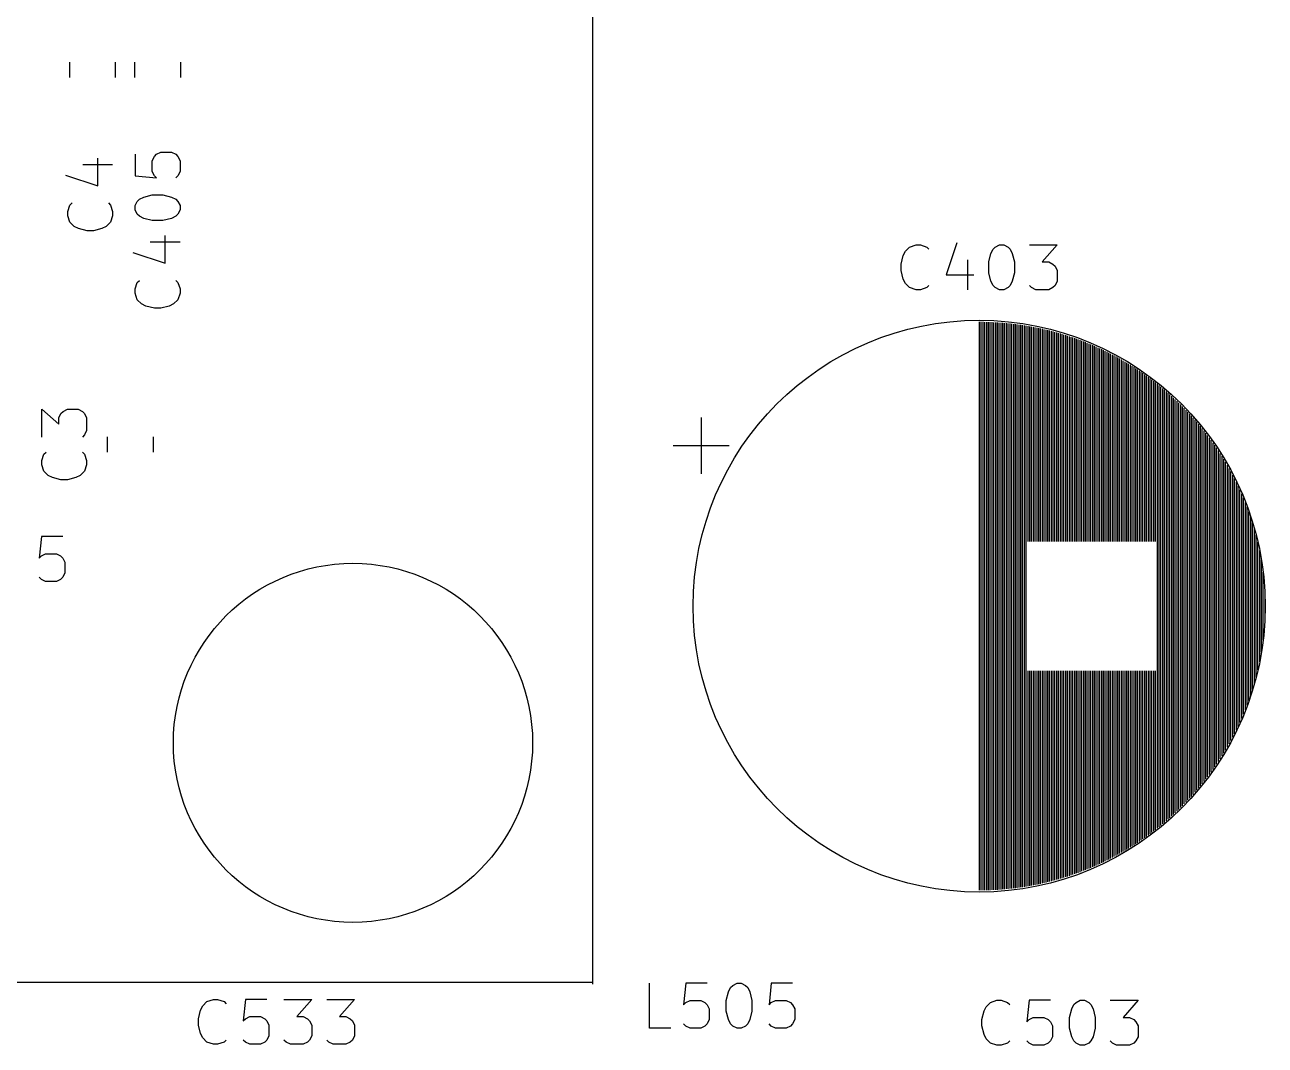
# Model space of a CAD drawing. Extents: x 51 to 209, y -132 to -32.
# Drawn here: x 181.56 to 209.19, y -101.12 to -78.38 of the extents above; entities that cross this region are included whole.
import ezdxf

# ---------------------------------------------------------------- set-up
doc = ezdxf.new("R2010")
doc.units = 0
doc.layers.add('BLACK', color=7, linetype='CONTINUOUS')

msp = doc.modelspace()

# ---------------------------------------------------------------- linework, layer by layer
at = {"layer": 'BLACK', "linetype": 'CONTINUOUS'}
for p, q in [((194.205, -62.845), (194.205, -99.755)), ((182.556, -79.2127), (182.556, -79.5553)), ((183.576, -79.2127), (183.576, -79.5553)), ((184.006, -79.2127), (184.006, -79.5553)), ((185.026, -79.2127), (185.026, -79.5553)), ((183.185, -81.9697), (183.185, -81.3507)), ((184.018, -81.2685), (184.018, -81.7447)), ((184.399, -81.4114), (184.447, -81.3161)), ((184.399, -81.6495), (184.399, -81.4114)), ((184.447, -81.3161), (184.495, -81.2685)), ((184.495, -81.2685), (184.59, -81.2209)), ((184.59, -81.2209), (184.828, -81.2209)), ((184.828, -81.2209), (184.923, -81.2685)), ((184.923, -81.2685), (184.971, -81.3161)), ((184.971, -81.3161), (185.018, -81.4114)), ((185.018, -81.4114), (185.018, -81.6495)), ((182.471, -81.7316), (183.185, -81.9697)), ((182.852, -81.4935), (183.518, -81.4935)), ((184.018, -81.7447), (184.495, -81.7923)), ((184.447, -81.7447), (184.399, -81.6495)), ((184.495, -81.7923), (184.447, -81.7447)), ((184.971, -81.7447), (184.923, -81.7923)), ((185.018, -81.6495), (184.971, -81.7447)), ((184.018, -82.4114), (184.066, -82.3161)), ((184.066, -82.3161), (184.114, -82.2685)), ((184.114, -82.2685), (184.209, -82.2209)), ((184.209, -82.2209), (184.399, -82.1733)), ((184.399, -82.1733), (184.637, -82.1733)), ((184.637, -82.1733), (184.828, -82.2209)), ((184.828, -82.2209), (184.923, -82.2685)), ((184.923, -82.2685), (184.971, -82.3161)), ((184.971, -82.3161), (185.018, -82.4114)), ((182.518, -82.5411), (182.566, -82.3983)), ((182.518, -82.6364), (182.518, -82.5411)), ((182.566, -82.3983), (182.614, -82.3507)), ((183.423, -82.3507), (183.471, -82.3983)), ((183.471, -82.3983), (183.518, -82.5411)), ((183.518, -82.5411), (183.518, -82.6364)), ((184.018, -82.5066), (184.018, -82.4114)), ((184.066, -82.6019), (184.018, -82.5066)), ((185.018, -82.5066), (184.971, -82.6019)), ((185.018, -82.4114), (185.018, -82.5066)), ((182.566, -82.7792), (182.518, -82.6364)), ((182.661, -82.8745), (182.566, -82.7792)), ((183.471, -82.7792), (183.376, -82.8745)), ((183.518, -82.6364), (183.471, -82.7792)), ((184.114, -82.6495), (184.066, -82.6019)), ((184.209, -82.6971), (184.114, -82.6495)), ((184.399, -82.7447), (184.209, -82.6971)), ((184.637, -82.7447), (184.399, -82.7447)), ((184.828, -82.6971), (184.637, -82.7447)), ((184.923, -82.6495), (184.828, -82.6971)), ((184.971, -82.6019), (184.923, -82.6495)), ((182.756, -82.9221), (182.661, -82.8745)), ((182.947, -82.9697), (182.756, -82.9221)), ((183.09, -82.9697), (182.947, -82.9697)), ((183.28, -82.9221), (183.09, -82.9697)), ((183.376, -82.8745), (183.28, -82.9221)), ((184.685, -83.6971), (184.685, -83.078)), ((184.352, -83.2209), (185.018, -83.2209)), ((201.173, -83.4292), (201.268, -83.334)), ((201.268, -83.334), (201.411, -83.2864)), ((201.411, -83.2864), (201.506, -83.2864)), ((201.506, -83.2864), (201.649, -83.334)), ((201.649, -83.334), (201.697, -83.3816)), ((202.316, -83.2388), (202.078, -83.953)), ((203.078, -83.4769), (203.126, -83.3816)), ((203.126, -83.3816), (203.173, -83.334)), ((203.173, -83.334), (203.268, -83.2864)), ((203.268, -83.2864), (203.364, -83.2864)), ((203.364, -83.2864), (203.459, -83.334)), ((203.459, -83.334), (203.506, -83.3816)), ((203.506, -83.3816), (203.554, -83.4769)), ((203.935, -83.2864), (204.554, -83.2864)), ((204.554, -83.2864), (204.221, -83.6673)), ((183.971, -83.459), (184.685, -83.6971)), ((201.078, -83.715), (201.126, -83.5245)), ((201.126, -83.5245), (201.173, -83.4292)), ((202.554, -83.6197), (202.554, -84.2864)), ((203.03, -83.6673), (203.078, -83.4769)), ((203.03, -83.9054), (203.03, -83.6673)), ((203.554, -83.4769), (203.602, -83.6673)), ((203.602, -83.6673), (203.602, -83.9054)), ((204.221, -83.6673), (204.364, -83.6673)), ((204.364, -83.6673), (204.459, -83.715)), ((201.078, -83.8578), (201.078, -83.715)), ((201.126, -84.0483), (201.078, -83.8578)), ((202.078, -83.953), (202.697, -83.953)), ((203.078, -84.0959), (203.03, -83.9054)), ((203.602, -83.9054), (203.554, -84.0959)), ((204.459, -83.715), (204.506, -83.7626)), ((204.506, -83.7626), (204.554, -83.8578)), ((204.554, -83.8578), (204.554, -84.0959)), ((184.018, -84.2685), (184.066, -84.1257)), ((184.066, -84.1257), (184.114, -84.078)), ((184.923, -84.078), (184.971, -84.1257)), ((184.971, -84.1257), (185.018, -84.2685)), ((201.173, -84.1435), (201.126, -84.0483)), ((201.268, -84.2388), (201.173, -84.1435)), ((201.411, -84.2864), (201.268, -84.2388)), ((201.649, -84.2388), (201.506, -84.2864)), ((201.697, -84.1911), (201.649, -84.2388)), ((203.126, -84.1911), (203.078, -84.0959)), ((203.173, -84.2388), (203.126, -84.1911)), ((203.268, -84.2864), (203.173, -84.2388)), ((203.459, -84.2388), (203.364, -84.2864)), ((203.506, -84.1911), (203.459, -84.2388)), ((203.554, -84.0959), (203.506, -84.1911)), ((203.983, -84.2388), (203.935, -84.1911)), ((204.078, -84.2864), (203.983, -84.2388)), ((204.459, -84.2388), (204.364, -84.2864)), ((204.506, -84.1911), (204.459, -84.2388)), ((204.554, -84.0959), (204.506, -84.1911)), ((184.018, -84.3638), (184.018, -84.2685)), ((184.066, -84.5066), (184.018, -84.3638)), ((184.161, -84.6019), (184.066, -84.5066)), ((184.971, -84.5066), (184.876, -84.6019)), ((185.018, -84.3638), (184.971, -84.5066)), ((185.018, -84.2685), (185.018, -84.3638)), ((201.506, -84.2864), (201.411, -84.2864)), ((203.364, -84.2864), (203.268, -84.2864)), ((204.364, -84.2864), (204.078, -84.2864)), ((184.256, -84.6495), (184.161, -84.6019)), ((184.447, -84.6971), (184.256, -84.6495)), ((184.59, -84.6971), (184.447, -84.6971)), ((184.78, -84.6495), (184.59, -84.6971)), ((184.876, -84.6019), (184.78, -84.6495)), ((202.816, -85.004), (202.816, -97.664)), ((202.856, -85.004), (202.856, -97.664)), ((202.896, -85.004), (202.896, -97.664)), ((202.936, -85.005), (202.936, -97.663)), ((202.976, -85.006), (202.976, -97.662)), ((203.016, -85.007), (203.016, -97.661)), ((203.056, -85.008), (203.056, -97.66)), ((203.096, -85.01), (203.096, -97.658)), ((203.136, -85.012), (203.136, -97.656)), ((203.176, -85.014), (203.176, -97.654)), ((203.216, -85.016), (203.216, -97.652)), ((203.256, -85.019), (203.256, -97.649)), ((203.296, -85.022), (203.296, -97.646)), ((203.336, -85.025), (203.336, -97.643)), ((203.376, -85.028), (203.376, -97.64)), ((203.416, -85.032), (203.416, -97.636)), ((203.456, -85.036), (203.456, -97.632)), ((203.496, -85.04), (203.496, -97.628)), ((203.537, -85.044), (203.537, -97.624)), ((203.577, -85.049), (203.577, -97.619)), ((203.617, -85.054), (203.617, -97.614)), ((203.657, -85.059), (203.657, -97.609)), ((203.697, -85.065), (203.697, -97.603)), ((203.737, -85.07), (203.737, -97.598)), ((203.777, -85.076), (203.777, -97.592)), ((203.817, -85.082), (203.817, -97.586)), ((203.857, -85.089), (203.857, -97.579)), ((203.897, -85.096), (203.897, -89.894)), ((203.937, -85.103), (203.937, -89.894)), ((203.977, -85.11), (203.977, -89.894)), ((204.017, -85.118), (204.017, -89.894)), ((204.057, -85.125), (204.057, -89.894)), ((204.097, -85.133), (204.097, -89.894)), ((204.137, -85.142), (204.137, -89.894)), ((204.177, -85.15), (204.177, -89.894)), ((204.217, -85.159), (204.217, -89.894)), ((204.257, -85.168), (204.257, -89.894)), ((204.297, -85.178), (204.297, -89.894)), ((204.337, -85.188), (204.337, -89.894)), ((204.377, -85.197), (204.377, -89.894)), ((204.417, -85.208), (204.417, -89.894)), ((204.457, -85.218), (204.457, -89.894)), ((204.497, -85.229), (204.497, -89.894)), ((204.537, -85.24), (204.537, -89.894)), ((204.577, -85.251), (204.577, -89.894)), ((204.617, -85.263), (204.617, -89.894)), ((204.657, -85.275), (204.657, -89.894)), ((204.697, -85.287), (204.697, -89.894)), ((204.737, -85.3), (204.737, -89.894)), ((204.777, -85.313), (204.777, -89.894)), ((204.817, -85.326), (204.817, -89.894)), ((204.857, -85.339), (204.857, -89.894)), ((204.897, -85.353), (204.897, -89.894)), ((204.937, -85.367), (204.937, -89.894)), ((204.977, -85.381), (204.977, -89.894)), ((205.017, -85.395), (205.017, -89.894)), ((205.057, -85.41), (205.057, -89.894)), ((205.097, -85.426), (205.097, -89.894)), ((205.137, -85.441), (205.137, -89.894)), ((205.177, -85.457), (205.177, -89.894)), ((205.217, -85.473), (205.217, -89.894)), ((205.257, -85.489), (205.257, -89.894)), ((205.297, -85.506), (205.297, -89.894)), ((205.337, -85.523), (205.337, -89.894)), ((205.377, -85.541), (205.377, -89.894)), ((205.417, -85.558), (205.417, -89.894)), ((205.457, -85.576), (205.457, -89.894)), ((205.497, -85.595), (205.497, -89.894)), ((205.537, -85.613), (205.537, -89.894)), ((205.577, -85.632), (205.577, -89.894)), ((205.617, -85.652), (205.617, -89.894)), ((205.657, -85.672), (205.657, -89.894)), ((205.697, -85.692), (205.697, -89.894)), ((205.737, -85.712), (205.737, -89.894)), ((205.777, -85.733), (205.777, -89.894)), ((205.817, -85.754), (205.817, -89.894)), ((205.857, -85.776), (205.857, -89.894)), ((205.897, -85.798), (205.897, -89.894)), ((205.937, -85.82), (205.937, -89.894)), ((205.977, -85.843), (205.977, -89.894)), ((206.017, -85.866), (206.017, -89.894)), ((206.057, -85.889), (206.057, -89.894)), ((206.097, -85.913), (206.097, -89.894)), ((206.137, -85.937), (206.137, -89.894)), ((206.177, -85.962), (206.177, -89.894)), ((206.217, -85.987), (206.217, -89.894)), ((206.257, -86.012), (206.257, -89.894)), ((206.297, -86.038), (206.297, -89.894)), ((206.337, -86.064), (206.337, -89.894)), ((206.377, -86.091), (206.377, -89.894)), ((206.417, -86.118), (206.417, -89.894)), ((206.457, -86.146), (206.457, -89.894)), ((206.497, -86.174), (206.497, -89.894)), ((206.537, -86.203), (206.537, -89.894)), ((206.577, -86.232), (206.577, -89.894)), ((206.617, -86.261), (206.617, -89.894)), ((206.657, -86.291), (206.657, -89.894)), ((206.697, -86.322), (206.697, -89.894)), ((206.737, -86.352), (206.737, -89.894)), ((206.777, -86.384), (206.777, -96.284)), ((206.817, -86.416), (206.817, -96.252)), ((206.857, -86.449), (206.857, -96.219)), ((206.897, -86.482), (206.897, -96.186)), ((206.937, -86.515), (206.937, -96.153)), ((206.977, -86.549), (206.977, -96.119)), ((207.017, -86.584), (207.017, -96.084)), ((207.057, -86.62), (207.057, -96.048)), ((207.097, -86.656), (207.097, -96.012)), ((207.137, -86.692), (207.137, -95.976)), ((207.177, -86.729), (207.177, -95.939)), ((181.938, -87.5673), (181.938, -86.9483)), ((181.938, -86.9483), (182.319, -87.2816)), ((182.367, -87.0435), (182.415, -86.9959)), ((182.415, -86.9959), (182.51, -86.9483)), ((182.51, -86.9483), (182.748, -86.9483)), ((182.748, -86.9483), (182.843, -86.9959)), ((182.843, -86.9959), (182.891, -87.0435)), ((207.217, -86.767), (207.217, -95.901)), ((207.257, -86.806), (207.257, -95.862)), ((207.297, -86.845), (207.297, -95.823)), ((207.337, -86.885), (207.337, -95.783)), ((207.377, -86.926), (207.377, -95.742)), ((207.417, -86.967), (207.417, -95.701)), ((207.457, -87.009), (207.457, -95.659)), ((182.319, -87.1388), (182.367, -87.0435)), ((182.319, -87.2816), (182.319, -87.1388)), ((182.891, -87.0435), (182.938, -87.1388)), ((182.938, -87.1388), (182.938, -87.4245)), ((196.624, -87.134), (196.624, -88.384)), ((207.497, -87.052), (207.497, -95.616)), ((207.537, -87.096), (207.537, -95.572)), ((207.577, -87.14), (207.577, -95.528)), ((207.617, -87.186), (207.617, -95.482)), ((207.657, -87.232), (207.657, -95.436)), ((207.697, -87.279), (207.697, -95.389)), ((182.891, -87.5197), (182.843, -87.5673)), ((182.938, -87.4245), (182.891, -87.5197)), ((183.406, -87.9053), (183.406, -87.5627)), ((184.426, -87.9053), (184.426, -87.5627)), ((207.737, -87.327), (207.737, -95.341)), ((207.777, -87.377), (207.777, -95.291)), ((207.817, -87.427), (207.817, -95.241)), ((207.857, -87.478), (207.857, -95.19)), ((207.897, -87.53), (207.897, -95.138)), ((195.999, -87.759), (197.249, -87.759)), ((207.937, -87.584), (207.937, -95.084)), ((207.977, -87.638), (207.977, -95.03)), ((208.017, -87.694), (208.017, -94.974)), ((208.057, -87.751), (208.057, -94.917)), ((208.097, -87.81), (208.097, -94.858)), ((181.938, -88.0911), (181.986, -87.9483)), ((181.938, -88.1864), (181.938, -88.0911)), ((181.986, -87.9483), (182.034, -87.9007)), ((182.843, -87.9007), (182.891, -87.9483)), ((182.891, -87.9483), (182.938, -88.0911)), ((182.938, -88.0911), (182.938, -88.1864)), ((208.137, -87.87), (208.137, -94.798)), ((208.177, -87.932), (208.177, -94.736)), ((208.217, -87.995), (208.217, -94.673)), ((208.257, -88.059), (208.257, -94.609)), ((181.986, -88.3292), (181.938, -88.1864)), ((182.081, -88.4245), (181.986, -88.3292)), ((182.891, -88.3292), (182.796, -88.4245)), ((182.938, -88.1864), (182.891, -88.3292)), ((208.297, -88.126), (208.297, -94.542)), ((208.337, -88.194), (208.337, -94.474)), ((208.377, -88.265), (208.377, -94.403)), ((208.417, -88.338), (208.417, -94.33)), ((182.176, -88.4721), (182.081, -88.4245)), ((182.367, -88.5197), (182.176, -88.4721)), ((182.51, -88.5197), (182.367, -88.5197)), ((182.7, -88.4721), (182.51, -88.5197)), ((182.796, -88.4245), (182.7, -88.4721)), ((208.457, -88.413), (208.457, -94.255)), ((208.497, -88.49), (208.497, -94.178)), ((208.537, -88.57), (208.537, -94.098)), ((208.577, -88.653), (208.577, -94.015)), ((208.617, -88.74), (208.617, -93.928)), ((208.657, -88.83), (208.657, -93.838)), ((208.697, -88.924), (208.697, -93.744)), ((208.737, -89.022), (208.737, -93.646)), ((208.777, -89.125), (208.777, -93.543)), ((208.817, -89.234), (208.817, -93.434)), ((208.857, -89.35), (208.857, -93.318)), ((208.897, -89.473), (208.897, -93.195)), ((208.937, -89.606), (208.937, -93.062)), ((208.977, -89.751), (208.977, -92.917)), ((181.93, -89.7864), (181.883, -90.2626)), ((182.406, -89.7864), (181.93, -89.7864)), ((209.017, -89.912), (209.017, -92.756)), ((181.883, -90.2626), (181.93, -90.215)), ((181.93, -90.215), (182.026, -90.1673)), ((182.026, -90.1673), (182.264, -90.1673)), ((182.264, -90.1673), (182.359, -90.215)), ((182.359, -90.215), (182.406, -90.2626)), ((182.406, -90.2626), (182.454, -90.3578)), ((209.057, -90.093), (209.057, -92.575)), ((209.097, -90.306), (209.097, -92.362)), ((182.454, -90.5959), (182.406, -90.6911)), ((182.454, -90.3578), (182.454, -90.5959)), ((209.137, -90.577), (209.137, -92.091)), ((181.93, -90.7388), (181.883, -90.6911)), ((182.026, -90.7864), (181.93, -90.7388)), ((182.264, -90.7864), (182.026, -90.7864)), ((182.359, -90.7388), (182.264, -90.7864)), ((182.406, -90.6911), (182.359, -90.7388)), ((209.177, -91.017), (209.177, -91.651)), ((203.897, -92.774), (203.897, -97.572)), ((203.937, -92.774), (203.937, -97.565)), ((203.977, -92.774), (203.977, -97.558)), ((204.017, -92.774), (204.017, -97.55)), ((204.057, -92.774), (204.057, -97.543)), ((204.097, -92.774), (204.097, -97.535)), ((204.137, -92.774), (204.137, -97.526)), ((204.177, -92.774), (204.177, -97.518)), ((204.217, -92.774), (204.217, -97.509)), ((204.257, -92.774), (204.257, -97.5)), ((204.297, -92.774), (204.297, -97.49)), ((204.337, -92.774), (204.337, -97.48)), ((204.377, -92.774), (204.377, -97.471)), ((204.417, -92.774), (204.417, -97.46)), ((204.457, -92.774), (204.457, -97.45)), ((204.497, -92.774), (204.497, -97.439)), ((204.537, -92.774), (204.537, -97.428)), ((204.577, -92.774), (204.577, -97.417)), ((204.617, -92.774), (204.617, -97.405)), ((204.657, -92.774), (204.657, -97.393)), ((204.697, -92.774), (204.697, -97.381)), ((204.737, -92.774), (204.737, -97.368)), ((204.777, -92.774), (204.777, -97.355)), ((204.817, -92.774), (204.817, -97.342)), ((204.857, -92.774), (204.857, -97.329)), ((204.897, -92.774), (204.897, -97.315)), ((204.937, -92.774), (204.937, -97.301)), ((204.977, -92.774), (204.977, -97.287)), ((205.017, -92.774), (205.017, -97.273)), ((205.057, -92.774), (205.057, -97.258)), ((205.097, -92.774), (205.097, -97.242)), ((205.137, -92.774), (205.137, -97.227)), ((205.177, -92.774), (205.177, -97.211)), ((205.217, -92.774), (205.217, -97.195)), ((205.257, -92.774), (205.257, -97.179)), ((205.297, -92.774), (205.297, -97.162)), ((205.337, -92.774), (205.337, -97.145)), ((205.377, -92.774), (205.377, -97.127)), ((205.417, -92.774), (205.417, -97.11)), ((205.457, -92.774), (205.457, -97.092)), ((205.497, -92.774), (205.497, -97.073)), ((205.537, -92.774), (205.537, -97.055)), ((205.577, -92.774), (205.577, -97.036)), ((205.617, -92.774), (205.617, -97.016)), ((205.657, -92.774), (205.657, -96.996)), ((205.697, -92.774), (205.697, -96.976)), ((205.737, -92.774), (205.737, -96.956)), ((205.777, -92.774), (205.777, -96.935)), ((205.817, -92.774), (205.817, -96.914)), ((205.857, -92.774), (205.857, -96.892)), ((205.897, -92.774), (205.897, -96.87)), ((205.937, -92.774), (205.937, -96.848)), ((205.977, -92.774), (205.977, -96.825)), ((206.017, -92.774), (206.017, -96.802)), ((206.057, -92.774), (206.057, -96.779)), ((206.097, -92.774), (206.097, -96.755)), ((206.137, -92.774), (206.137, -96.731)), ((206.177, -92.774), (206.177, -96.706)), ((206.217, -92.774), (206.217, -96.681)), ((206.257, -92.774), (206.257, -96.656)), ((206.297, -92.774), (206.297, -96.63)), ((206.337, -92.774), (206.337, -96.604)), ((206.377, -92.774), (206.377, -96.577)), ((206.417, -92.774), (206.417, -96.55)), ((206.457, -92.774), (206.457, -96.522)), ((206.497, -92.774), (206.497, -96.494)), ((206.537, -92.774), (206.537, -96.465)), ((206.577, -92.774), (206.577, -96.436)), ((206.617, -92.774), (206.617, -96.407)), ((206.657, -92.774), (206.657, -96.377)), ((206.697, -92.774), (206.697, -96.346)), ((206.737, -92.774), (206.737, -96.316)), ((136.295, -99.715), (194.205, -99.715)), ((195.471, -100.736), (195.471, -99.7364)), ((196.28, -99.7364), (196.233, -100.213)), ((196.756, -99.7364), (196.28, -99.7364)), ((197.185, -100.117), (197.233, -99.9269)), ((197.233, -99.9269), (197.28, -99.8316)), ((197.28, -99.8316), (197.328, -99.784)), ((197.328, -99.784), (197.423, -99.7364)), ((197.423, -99.7364), (197.518, -99.7364)), ((197.518, -99.7364), (197.614, -99.784)), ((197.614, -99.784), (197.661, -99.8316)), ((197.661, -99.8316), (197.709, -99.9269)), ((197.709, -99.9269), (197.756, -100.117)), ((198.185, -99.7364), (198.137, -100.213)), ((198.661, -99.7364), (198.185, -99.7364)), ((185.476, -100.334), (185.523, -100.239)), ((185.523, -100.239), (185.618, -100.144)), ((185.618, -100.144), (185.761, -100.096)), ((185.761, -100.096), (185.856, -100.096)), ((185.856, -100.096), (185.999, -100.144)), ((185.999, -100.144), (186.047, -100.192)), ((186.476, -100.096), (186.428, -100.573)), ((186.952, -100.096), (186.476, -100.096)), ((187.333, -100.096), (187.952, -100.096)), ((187.952, -100.096), (187.618, -100.477)), ((188.285, -100.096), (188.904, -100.096)), ((188.904, -100.096), (188.571, -100.477)), ((196.233, -100.213), (196.28, -100.165)), ((196.28, -100.165), (196.376, -100.117)), ((196.376, -100.117), (196.614, -100.117)), ((196.614, -100.117), (196.709, -100.165)), ((196.709, -100.165), (196.756, -100.213)), ((196.756, -100.213), (196.804, -100.308)), ((197.185, -100.355), (197.185, -100.117)), ((197.756, -100.117), (197.756, -100.355)), ((198.137, -100.213), (198.185, -100.165)), ((198.185, -100.165), (198.28, -100.117)), ((198.28, -100.117), (198.518, -100.117)), ((198.518, -100.117), (198.614, -100.165)), ((198.614, -100.165), (198.661, -100.213)), ((198.661, -100.213), (198.709, -100.308)), ((202.926, -100.354), (202.973, -100.259)), ((202.973, -100.259), (203.068, -100.164)), ((203.068, -100.164), (203.211, -100.116)), ((203.211, -100.116), (203.306, -100.116)), ((203.306, -100.116), (203.449, -100.164)), ((203.449, -100.164), (203.497, -100.212)), ((203.926, -100.116), (203.878, -100.593)), ((204.402, -100.116), (203.926, -100.116)), ((204.878, -100.307), (204.926, -100.212)), ((204.926, -100.212), (204.973, -100.164)), ((204.973, -100.164), (205.068, -100.116)), ((205.068, -100.116), (205.164, -100.116)), ((205.164, -100.116), (205.259, -100.164)), ((205.259, -100.164), (205.306, -100.212)), ((205.306, -100.212), (205.354, -100.307)), ((205.735, -100.116), (206.354, -100.116)), ((206.354, -100.116), (206.021, -100.497)), ((185.428, -100.525), (185.476, -100.334)), ((185.428, -100.668), (185.428, -100.525)), ((186.428, -100.573), (186.476, -100.525)), ((186.476, -100.525), (186.571, -100.477)), ((186.571, -100.477), (186.809, -100.477)), ((186.809, -100.477), (186.904, -100.525)), ((186.904, -100.525), (186.952, -100.573)), ((187.618, -100.477), (187.761, -100.477)), ((187.761, -100.477), (187.856, -100.525)), ((187.856, -100.525), (187.904, -100.573)), ((188.571, -100.477), (188.714, -100.477)), ((188.714, -100.477), (188.809, -100.525)), ((188.809, -100.525), (188.856, -100.573)), ((196.804, -100.546), (196.756, -100.641)), ((196.804, -100.308), (196.804, -100.546)), ((197.233, -100.546), (197.185, -100.355)), ((197.28, -100.641), (197.233, -100.546)), ((197.709, -100.546), (197.661, -100.641)), ((197.756, -100.355), (197.709, -100.546)), ((198.709, -100.546), (198.661, -100.641)), ((198.709, -100.308), (198.709, -100.546)), ((202.878, -100.545), (202.926, -100.354)), ((202.878, -100.688), (202.878, -100.545)), ((203.878, -100.593), (203.926, -100.545)), ((203.926, -100.545), (204.021, -100.497)), ((204.021, -100.497), (204.259, -100.497)), ((204.259, -100.497), (204.354, -100.545)), ((204.354, -100.545), (204.402, -100.593)), ((204.83, -100.497), (204.878, -100.307)), ((204.83, -100.735), (204.83, -100.497)), ((205.354, -100.307), (205.402, -100.497)), ((205.402, -100.497), (205.402, -100.735)), ((206.021, -100.497), (206.164, -100.497)), ((206.164, -100.497), (206.259, -100.545)), ((206.259, -100.545), (206.306, -100.593)), ((185.476, -100.858), (185.428, -100.668)), ((186.952, -100.573), (186.999, -100.668)), ((186.999, -100.668), (186.999, -100.906)), ((187.904, -100.573), (187.952, -100.668)), ((187.952, -100.668), (187.952, -100.906)), ((188.856, -100.573), (188.904, -100.668)), ((188.904, -100.668), (188.904, -100.906)), ((195.947, -100.736), (195.471, -100.736)), ((196.28, -100.689), (196.233, -100.641)), ((196.376, -100.736), (196.28, -100.689)), ((196.614, -100.736), (196.376, -100.736)), ((196.709, -100.689), (196.614, -100.736)), ((196.756, -100.641), (196.709, -100.689)), ((197.328, -100.689), (197.28, -100.641)), ((197.423, -100.736), (197.328, -100.689)), ((197.518, -100.736), (197.423, -100.736)), ((197.614, -100.689), (197.518, -100.736)), ((197.661, -100.641), (197.614, -100.689)), ((198.185, -100.689), (198.137, -100.641)), ((198.28, -100.736), (198.185, -100.689)), ((198.518, -100.736), (198.28, -100.736)), ((198.614, -100.689), (198.518, -100.736)), ((198.661, -100.641), (198.614, -100.689)), ((202.926, -100.878), (202.878, -100.688)), ((204.402, -100.593), (204.449, -100.688)), ((204.449, -100.688), (204.449, -100.926)), ((204.878, -100.926), (204.83, -100.735)), ((205.402, -100.735), (205.354, -100.926)), ((206.306, -100.593), (206.354, -100.688)), ((206.354, -100.688), (206.354, -100.926)), ((185.523, -100.954), (185.476, -100.858)), ((185.618, -101.049), (185.523, -100.954)), ((185.761, -101.096), (185.618, -101.049)), ((185.856, -101.096), (185.761, -101.096)), ((185.999, -101.049), (185.856, -101.096)), ((186.047, -101.001), (185.999, -101.049)), ((186.476, -101.049), (186.428, -101.001)), ((186.571, -101.096), (186.476, -101.049)), ((186.809, -101.096), (186.571, -101.096)), ((186.904, -101.049), (186.809, -101.096)), ((186.952, -101.001), (186.904, -101.049)), ((186.999, -100.906), (186.952, -101.001)), ((187.38, -101.049), (187.333, -101.001)), ((187.476, -101.096), (187.38, -101.049)), ((187.761, -101.096), (187.476, -101.096)), ((187.856, -101.049), (187.761, -101.096)), ((187.904, -101.001), (187.856, -101.049)), ((187.952, -100.906), (187.904, -101.001)), ((188.333, -101.049), (188.285, -101.001)), ((188.428, -101.096), (188.333, -101.049)), ((188.714, -101.096), (188.428, -101.096)), ((188.809, -101.049), (188.714, -101.096)), ((188.856, -101.001), (188.809, -101.049)), ((188.904, -100.906), (188.856, -101.001)), ((202.973, -100.974), (202.926, -100.878)), ((203.068, -101.069), (202.973, -100.974)), ((203.211, -101.116), (203.068, -101.069)), ((203.449, -101.069), (203.306, -101.116)), ((203.497, -101.021), (203.449, -101.069)), ((203.926, -101.069), (203.878, -101.021)), ((204.021, -101.116), (203.926, -101.069)), ((204.354, -101.069), (204.259, -101.116)), ((204.402, -101.021), (204.354, -101.069)), ((204.449, -100.926), (204.402, -101.021)), ((204.926, -101.021), (204.878, -100.926)), ((204.973, -101.069), (204.926, -101.021)), ((205.068, -101.116), (204.973, -101.069)), ((205.259, -101.069), (205.164, -101.116)), ((205.306, -101.021), (205.259, -101.069)), ((205.354, -100.926), (205.306, -101.021)), ((205.783, -101.069), (205.735, -101.021)), ((205.878, -101.116), (205.783, -101.069)), ((206.259, -101.069), (206.164, -101.116)), ((206.306, -101.021), (206.259, -101.069)), ((206.354, -100.926), (206.306, -101.021)), ((203.306, -101.116), (203.211, -101.116)), ((204.259, -101.116), (204.021, -101.116)), ((205.164, -101.116), (205.068, -101.116)), ((206.164, -101.116), (205.878, -101.116))]:
    msp.add_line(p, q, dxfattribs=at)
at = {"layer": 'BLACK'}
for centre, radius in [((202.816, -91.334), 6.37), ((188.87, -94.38), 4)]:
    msp.add_circle(centre, radius, dxfattribs=at)

doc.saveas('drawing.dxf')
